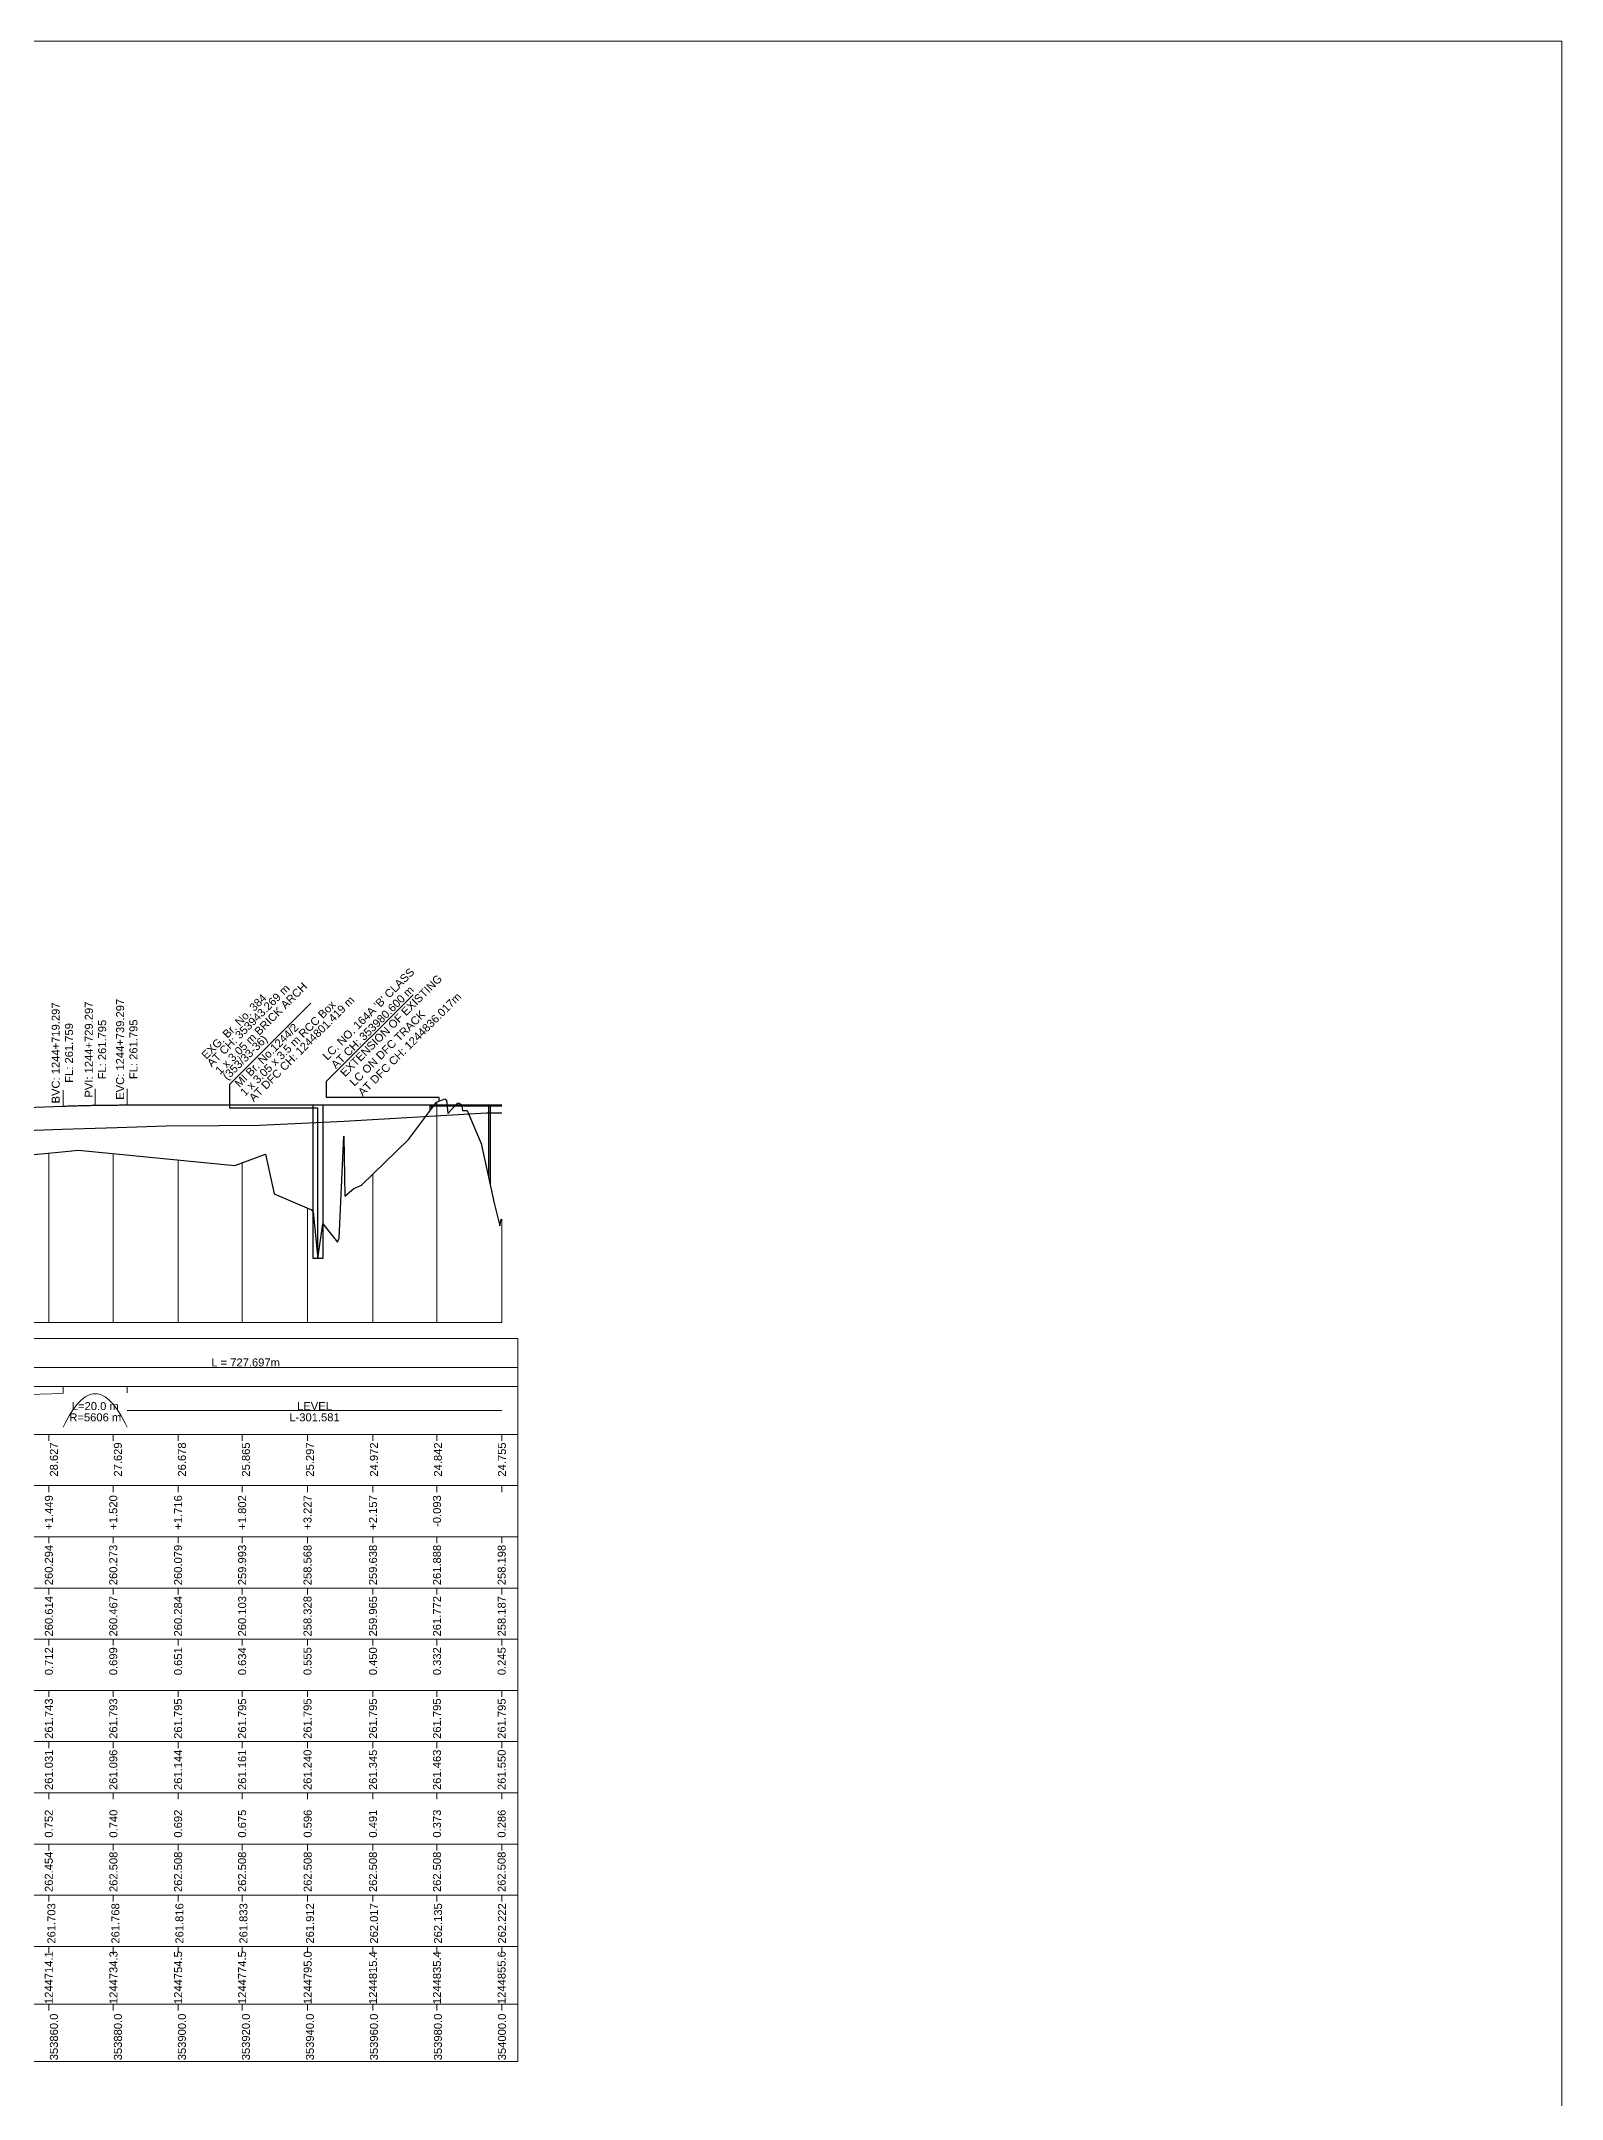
# Model space of a CAD drawing. Header units: metres. Extents: x 17822 to 25831, y -5762 to -4600.
# Drawn here: x 25356 to 25831, y -5243 to -4600 of the extents above; entities that cross this region are included whole.
import ezdxf
from ezdxf.enums import TextEntityAlignment as Align

# ---------------------------------------------------------------- set-up
doc = ezdxf.new("R2010")
doc.units = ezdxf.units.M
doc.header["$MEASUREMENT"] = 0
doc.layers.get('0').update_dxf_attribs({"lineweight": 0})
for name, color, linetype, lineweight in [('C-PROF-LABL-DG', 1, 'Continuous', 25), ('Horizontal Alignment', 7, 'Continuous', 0), ('LS BRIDGE INDICATION', 10, 'Continuous', 30), ('LS BVC-PVI-EVC TEXT', 10, 'Continuous', 0), ('LS CUT FILL', 10, 'Continuous', 0), ('LS DATUM X', 7, 'Continuous', 0), ('LS EXG GL', 7, 'Continuous', 0), ('LS EXG IR CH', 7, 'Continuous', 0), ('LS EXG RL', 7, 'Continuous', 0), ('LS EXG. FL', 7, 'Continuous', 0), ('LS EXG. GL AT PRO. TOE', 7, 'Continuous', 0), ('LS FRAME', 7, 'Continuous', 0), ('LS PFL-EFL', 10, 'Continuous', 0), ('LS PRL-ERL', 10, 'Continuous', 0), ('LS PRO FL', 10, 'Continuous', 0), ('LS PRO. DFCC CH', 10, 'Continuous', 0), ('LS PRO. RL', 10, 'Continuous', 0), ('LS PROFILE EXG FL', 7, 'Continuous', 25), ('LS PROFILE EXG GL', 7, 'Continuous', 30), ('LS PROFILE PRO FL', 1, 'Continuous', 30), ('LS TICKS', 7, 'Continuous', 0), ('LS TRACK CENTER', 10, 'Continuous', 0), ('LS VERTICAL ALIGNMENT', 10, 'Continuous', 0), ('Profile Grid', 7, 'Continuous', 0), ('Profile Horizontal Alignment', 7, 'Continuous', 0)]:
    doc.layers.add(name, color=color, linetype=linetype, lineweight=lineweight)
doc.layers.add("LS BRIDGE'S", color=7, linetype='Continuous')
doc.layers.add("LS LC'S", color=7, linetype='Continuous')
doc.styles.add('Arial', font='arial.ttf')
doc.styles.get("Standard").update_dxf_attribs({"font": 'arial.ttf'})
doc.styles.add('Style-Arial', font='arial.ttf')
doc.styles.add('StyleArial', font='arial.ttf')

msp = doc.modelspace()

# ---------------------------------------------------------------- linework, layer by layer
at = {"color": 3}
msp.add_lwpolyline([(25831.2, -4599.61), (17821.7, -4599.61), (17821.7, -5762.01), (25831.2, -5762.01)], close=True, dxfattribs=at)
at = {"layer": 'LS BRIDGE INDICATION'}
msp.add_lwpolyline([(25441, -4932.05), (25444.05, -4932.05), (25444.05, -4980.05), (25441, -4980.05)], close=True, dxfattribs=at)
at = {"layer": 'LS BRIDGE INDICATION', "lineweight": 30}
for points in [[(25477.51, -4932.05), (25477.51, -4933.92)], [(25477.51, -4932.3), (25499.92, -4932.3)], [(25478.01, -4932.05), (25478.01, -4933.25)], [(25495.81, -4932.05), (25495.81, -4954.78)], [(25496.31, -4932.05), (25496.31, -4957.07)]]:
    msp.add_lwpolyline(points, dxfattribs=at)
at = {"layer": "LS BRIDGE'S"}
msp.add_lwpolyline([(25442.52, -4980.05), (25442.52, -4933.01), (25415.02, -4933.08), (25415.02, -4925.5), (25440.28, -4900.24)], dxfattribs=at)
at = {"layer": 'LS BVC-PVI-EVC TEXT'}
for p, q in [((25362.93, -4932.41), (25362.93, -4927.41)), ((25372.93, -4932.05), (25372.93, -4927.05)), ((25382.93, -4932.05), (25382.93, -4927.05))]:
    msp.add_line(p, q, dxfattribs=at)
at = {"layer": 'LS DATUM X', "color": 7, "linetype": 'Continuous', "lineweight": 0}
msp.add_line((25000, -5000), (25499.92, -5000), dxfattribs=at)
at = {"layer": 'LS FRAME', "flags": 128}
for points in [[(24995, -5020), (25504.92, -5020), (25504.92, -5005), (24995, -5005), (24995, -5020)], [(24995, -5035), (25504.92, -5035), (25504.92, -5020), (24995, -5020), (24995, -5035)], [(24995, -5051), (25504.92, -5051), (25504.92, -5035), (24995, -5035), (24995, -5051)], [(24995, -5067), (25504.92, -5067), (25504.92, -5051), (24995, -5051), (24995, -5067)], [(24995, -5083), (25504.92, -5083), (25504.92, -5067), (24995, -5067), (24995, -5083)], [(24995, -5099), (25504.92, -5099), (25504.92, -5083), (24995, -5083), (24995, -5099)], [(24995, -5115), (25504.92, -5115), (25504.92, -5099), (24995, -5099), (24995, -5115)], [(24995, -5131), (25504.92, -5131), (25504.92, -5115), (24995, -5115), (24995, -5131)], [(24995, -5147), (25504.92, -5147), (25504.92, -5131), (24995, -5131), (24995, -5147)], [(24995, -5163), (25504.92, -5163), (25504.92, -5147), (24995, -5147), (24995, -5163)], [(24995, -5179), (25504.92, -5179), (25504.92, -5163), (24995, -5163), (24995, -5179)], [(24995, -5195), (25504.92, -5195), (25504.92, -5179), (24995, -5179), (24995, -5195)], [(24995, -5213), (25504.92, -5213), (25504.92, -5195), (24995, -5195), (24995, -5213)], [(24995, -5231), (25504.92, -5231), (25504.92, -5213), (24995, -5213), (24995, -5231)]]:
    msp.add_lwpolyline(points, close=True, dxfattribs=at)
at = {"layer": "LS LC'S"}
msp.add_lwpolyline([(25480.34, -4930.87), (25480.34, -4929.72), (25445.23, -4929.72), (25445.23, -4924.66), (25472.22, -4897.67)], dxfattribs=at)
at = {"layer": 'LS PROFILE EXG FL'}
msp.add_lwpolyline([(25345.5, -4940.25), (25362.57, -4939.6), (25379.8, -4939.04), (25395.03, -4938.61), (25411.51, -4938.47), (25424.26, -4938.36), (25450.7, -4937.09), (25495.18, -4934.48), (25500, -4934.5)], dxfattribs=at)
at = {"layer": 'LS PROFILE EXG GL', "flags": 128}
msp.add_lwpolyline([(25352.67, -4947.58), (25361.4, -4946.79), (25367.65, -4946.22), (25416.5, -4950.91), (25426.12, -4947.42), (25428.78, -4959.77), (25440.45, -4964.84), (25441, -4965.51), (25442.52, -4980.05), (25444.05, -4969.23), (25448.67, -4974.88), (25449.17, -4973.72), (25449.17, -4973.72), (25450.58, -4941.78), (25450.9, -4960.52), (25453.68, -4958.17), (25456.09, -4957.13), (25470.81, -4942.82), (25479.58, -4931.16), (25479.59, -4931.16), (25482.14, -4930.18), (25482.14, -4930.18), (25482.46, -4930.46), (25482.73, -4930.47), (25483.12, -4934.7), (25486.01, -4931.62), (25486.33, -4931.4), (25486.33, -4931.4), (25487.36, -4931.92), (25487.66, -4933.82), (25489.15, -4933.73), (25489.15, -4933.73), (25493.47, -4944.06), (25497.55, -4962.76), (25499.36, -4969.78), (25499.36, -4969.79), (25499.77, -4967.77), (25499.92, -4968.02)], dxfattribs=at)
at = {"layer": 'LS PROFILE PRO FL', "flags": 128}
msp.add_lwpolyline([(25000, -4945.35), (25362.93, -4932.41), (25363.36, -4932.39), (25363.79, -4932.38), (25364.21, -4932.36), (25364.64, -4932.35), (25365.06, -4932.33), (25365.49, -4932.32), (25365.91, -4932.31), (25366.34, -4932.29), (25366.76, -4932.28), (25367.19, -4932.27), (25367.61, -4932.26), (25368.04, -4932.25), (25368.47, -4932.23), (25368.89, -4932.22), (25369.32, -4932.21), (25369.74, -4932.2), (25370.17, -4932.19), (25370.59, -4932.18), (25371.02, -4932.17), (25371.44, -4932.17), (25371.87, -4932.16), (25372.3, -4932.15), (25372.72, -4932.14), (25373.15, -4932.13), (25373.57, -4932.13), (25374, -4932.12), (25374.42, -4932.11), (25374.85, -4932.11), (25375.27, -4932.1), (25375.7, -4932.09), (25376.13, -4932.09), (25376.55, -4932.08), (25376.98, -4932.08), (25377.4, -4932.08), (25377.83, -4932.07), (25378.25, -4932.07), (25378.68, -4932.06), (25379.1, -4932.06), (25379.53, -4932.06), (25379.96, -4932.06), (25380.38, -4932.05), (25380.81, -4932.05), (25381.23, -4932.05), (25381.66, -4932.05), (25382.08, -4932.05), (25382.51, -4932.05), (25382.93, -4932.05), (25499.92, -4932.05)], dxfattribs=at)
at = {"layer": 'LS TICKS', "color": 7, "linetype": 'Continuous', "lineweight": 0, "flags": 128}
for points in [[(25362.93, -5022), (25362.93, -5020)], [(25382.93, -5022), (25382.93, -5020)], [(25358.42, -5037), (25358.42, -5035)], [(25378.55, -5037), (25378.55, -5035)], [(25398.8, -5037), (25398.8, -5035)], [(25418.82, -5037), (25418.82, -5035)], [(25439.25, -5037), (25439.25, -5035)], [(25459.7, -5037), (25459.7, -5035)], [(25479.7, -5037), (25479.7, -5035)], [(25499.92, -5037), (25499.92, -5035)], [(25358.42, -5053), (25358.42, -5051)], [(25378.55, -5053), (25378.55, -5051)], [(25398.8, -5053), (25398.8, -5051)], [(25418.82, -5053), (25418.82, -5051)], [(25439.25, -5053), (25439.25, -5051)], [(25459.7, -5053), (25459.7, -5051)], [(25479.7, -5053), (25479.7, -5051)], [(25499.92, -5053), (25499.92, -5051)], [(25358.42, -5069), (25358.42, -5067)], [(25378.55, -5069), (25378.55, -5067)], [(25398.8, -5069), (25398.8, -5067)], [(25418.82, -5069), (25418.82, -5067)], [(25439.25, -5069), (25439.25, -5067)], [(25459.7, -5069), (25459.7, -5067)], [(25479.7, -5069), (25479.7, -5067)], [(25499.92, -5069), (25499.92, -5067)], [(25358.42, -5085), (25358.42, -5083)], [(25378.55, -5085), (25378.55, -5083)], [(25398.8, -5085), (25398.8, -5083)], [(25418.82, -5085), (25418.82, -5083)], [(25439.25, -5085), (25439.25, -5083)], [(25459.7, -5085), (25459.7, -5083)], [(25479.7, -5085), (25479.7, -5083)], [(25499.92, -5085), (25499.92, -5083)], [(25358.42, -5101), (25358.42, -5099)], [(25378.55, -5101), (25378.55, -5099)], [(25398.8, -5101), (25398.8, -5099)], [(25418.82, -5101), (25418.82, -5099)], [(25439.25, -5101), (25439.25, -5099)], [(25459.7, -5101), (25459.7, -5099)], [(25479.7, -5101), (25479.7, -5099)], [(25499.92, -5101), (25499.92, -5099)], [(25358.42, -5117), (25358.42, -5115)], [(25378.55, -5117), (25378.55, -5115)], [(25398.8, -5117), (25398.8, -5115)], [(25418.82, -5117), (25418.82, -5115)], [(25439.25, -5117), (25439.25, -5115)], [(25459.7, -5117), (25459.7, -5115)], [(25479.7, -5117), (25479.7, -5115)], [(25499.92, -5117), (25499.92, -5115)], [(25358.42, -5133), (25358.42, -5131)], [(25378.55, -5133), (25378.55, -5131)], [(25398.8, -5133), (25398.8, -5131)], [(25418.82, -5133), (25418.82, -5131)], [(25439.25, -5133), (25439.25, -5131)], [(25459.7, -5133), (25459.7, -5131)], [(25479.7, -5133), (25479.7, -5131)], [(25499.92, -5133), (25499.92, -5131)], [(25358.42, -5149), (25358.42, -5147)], [(25378.55, -5149), (25378.55, -5147)], [(25398.8, -5149), (25398.8, -5147)], [(25418.82, -5149), (25418.82, -5147)], [(25439.25, -5149), (25439.25, -5147)], [(25459.7, -5149), (25459.7, -5147)], [(25479.7, -5149), (25479.7, -5147)], [(25499.92, -5149), (25499.92, -5147)], [(25358.42, -5165), (25358.42, -5163)], [(25378.55, -5165), (25378.55, -5163)], [(25398.8, -5165), (25398.8, -5163)], [(25418.82, -5165), (25418.82, -5163)], [(25439.25, -5165), (25439.25, -5163)], [(25459.7, -5165), (25459.7, -5163)], [(25479.7, -5165), (25479.7, -5163)], [(25499.92, -5165), (25499.92, -5163)], [(25358.42, -5181), (25358.42, -5179)], [(25378.55, -5181), (25378.55, -5179)], [(25398.8, -5181), (25398.8, -5179)], [(25418.82, -5181), (25418.82, -5179)], [(25439.25, -5181), (25439.25, -5179)], [(25459.7, -5181), (25459.7, -5179)], [(25479.7, -5181), (25479.7, -5179)], [(25499.92, -5181), (25499.92, -5179)], [(25358.42, -5197), (25358.42, -5195)], [(25378.55, -5197), (25378.55, -5195)], [(25398.8, -5197), (25398.8, -5195)], [(25418.82, -5197), (25418.82, -5195)], [(25439.25, -5197), (25439.25, -5195)], [(25459.7, -5197), (25459.7, -5195)], [(25479.7, -5197), (25479.7, -5195)], [(25499.92, -5197), (25499.92, -5195)], [(25358.42, -5215), (25358.42, -5213)], [(25378.55, -5215), (25378.55, -5213)], [(25398.8, -5215), (25398.8, -5213)], [(25418.82, -5215), (25418.82, -5213)], [(25439.25, -5215), (25439.25, -5213)], [(25459.7, -5215), (25459.7, -5213)], [(25479.7, -5215), (25479.7, -5213)], [(25499.92, -5215), (25499.92, -5213)]]:
    msp.add_lwpolyline(points, dxfattribs=at)
at = {"layer": 'LS VERTICAL ALIGNMENT', "flags": 128}
for points in [[(25000, -5032.75), (25362.93, -5022.25)], [(25362.93, -5032.75), (25363.56, -5031.48), (25364.18, -5030.29), (25364.81, -5029.18), (25365.43, -5028.16), (25366.06, -5027.21), (25366.68, -5026.35), (25367.31, -5025.57), (25367.93, -5024.87), (25368.56, -5024.26), (25369.18, -5023.73), (25369.81, -5023.28), (25370.43, -5022.91), (25371.06, -5022.62), (25371.68, -5022.41), (25372.31, -5022.29), (25373.56, -5022.29), (25374.18, -5022.41), (25374.81, -5022.62), (25375.43, -5022.91), (25376.06, -5023.28), (25376.68, -5023.73), (25377.31, -5024.26), (25377.93, -5024.87), (25378.56, -5025.57), (25379.18, -5026.35), (25379.81, -5027.21), (25380.43, -5028.16), (25381.06, -5029.18), (25381.68, -5030.29), (25382.31, -5031.48), (25382.93, -5032.75)], [(25382.93, -5027.5), (25499.92, -5027.5)]]:
    msp.add_lwpolyline(points, dxfattribs=at)
at = {"layer": 'Profile Grid', "linetype": 'Continuous', "lineweight": 0, "flags": 128}
for points in [[(25479.7, -5000), (25479.7, -4931.12)], [(25358.42, -5000), (25358.42, -4947.06)], [(25378.55, -5000), (25378.55, -4947.27)], [(25398.8, -5000), (25398.8, -4949.21)], [(25418.82, -5000), (25418.82, -4950.07)], [(25459.7, -5000), (25459.7, -4953.62)], [(25439.25, -5000), (25439.25, -4964.32)], [(25499.92, -5000), (25499.92, -4968.02)]]:
    msp.add_lwpolyline(points, dxfattribs=at)
at = {"layer": 'Profile Horizontal Alignment', "color": 1, "flags": 128}
msp.add_lwpolyline([(24994.81, -5014.11), (24994.81, -5014.11), (24994.81, -5014.11), (25024.81, -5016.36), (25024.81, -5016.36), (25046.21, -5016.36), (25046.21, -5016.36), (25076.21, -5014.11), (25076.21, -5014.11), (25504.92, -5014.11)], dxfattribs=at)

# ---------------------------------------------------------------- texts
at = {"layer": 'C-PROF-LABL-DG', "color": 1, "linetype": 'Continuous', "lineweight": 25, "char_height": 2.5, "attachment_point": 5, "rotation": 90, "style": 'Arial'}
for s, insert in [('EVC: 1244+739.297\\PFL: 261.795', (25382.79, -4914.65)), ('BVC: 1244+719.297\\PFL: 261.759', (25362.66, -4915.79)), ('PVI: 1244+729.297\\PFL: 261.795', (25373.01, -4914.74))]:
    msp.add_mtext(s, dxfattribs=dict(at, insert=insert))
at = {"layer": 'Horizontal Alignment', "color": 1, "insert": (25419.9, -5012.53), "char_height": 2.5, "attachment_point": 5, "line_spacing_factor": 0.96, "style": 'Style-Arial'}
msp.add_mtext('L = 727.697m', dxfattribs=at)
at = {"layer": "LS BRIDGE'S", "style": 'StyleArial'}
for s, p in [('EXG. Br. No. 384', (25407.62, -4917.94)), ('AT CH: 353943.269 m', (25409.35, -4920.39)), ('1 x 3.05 m BRICK ARCH', (25411.93, -4922.7)), ('(353/33-36)', (25414.21, -4924.47))]:
    msp.add_text(s, height=2.5, rotation=45, dxfattribs=at).set_placement(p)
at = {"layer": "LS BRIDGE'S", "color": 1, "style": 'StyleArial'}
for s, p in [('1 x 3.05 x 3.5 m RCC Box', (25419.73, -4929.51)), ('AT DFC CH: 1244801.419 m ', (25422.46, -4931.23)), ('MI Br. No.1244/2', (25417.98, -4926.73))]:
    msp.add_text(s, height=2.5, rotation=45, dxfattribs=at).set_placement(p)
at = {"layer": 'LS CUT FILL', "style": 'Style-Arial'}
for s, p in [('+1.449', (25358.42, -5054)), ('+1.520', (25378.55, -5054)), ('+1.716', (25398.8, -5054)), ('+1.802', (25418.82, -5054)), ('+3.227', (25439.25, -5054)), ('+2.157', (25459.7, -5054)), ('-0.093', (25479.7, -5054))]:
    msp.add_text(s, height=2.5, rotation=90, dxfattribs=at).set_placement(p, align=Align.MIDDLE_RIGHT)
at = {"layer": 'LS EXG GL', "style": 'Style-Arial'}
for s, p in [('260.294', (25358.42, -5069.5)), ('260.273', (25378.55, -5069.5)), ('260.079', (25398.8, -5069.5)), ('259.993', (25418.82, -5069.5)), ('258.568', (25439.25, -5069.5)), ('259.638', (25459.7, -5069.5)), ('261.888', (25479.7, -5069.5)), ('258.198', (25499.92, -5069.5))]:
    msp.add_text(s, height=2.5, rotation=90, dxfattribs=at).set_placement(p, align=Align.MIDDLE_RIGHT)
at = {"layer": 'LS EXG IR CH', "style": 'Style-Arial'}
for s, p in [('353860.0', (25360, -5216)), ('353880.0', (25380, -5216)), ('353900.0', (25400, -5216)), ('353920.0', (25420, -5216)), ('353940.0', (25440, -5216)), ('353960.0', (25460, -5216)), ('353980.0', (25480, -5216)), ('354000.0', (25500, -5216))]:
    msp.add_text(s, height=2.5, rotation=90, dxfattribs=at).set_placement(p, align=Align.MIDDLE_RIGHT)
at = {"layer": 'LS EXG RL', "style": 'Style-Arial'}
for s, p in [('261.703', (25359.22, -5181.5)), ('261.768', (25379.22, -5181.5)), ('261.816', (25399.22, -5181.5)), ('261.833', (25419.22, -5181.5)), ('261.912', (25440, -5181.5)), ('262.017', (25460, -5181.5)), ('262.135', (25480, -5181.5)), ('262.222', (25500, -5181.5))]:
    msp.add_text(s, height=2.5, rotation=90, dxfattribs=at).set_placement(p, align=Align.MIDDLE_RIGHT)
at = {"layer": 'LS EXG. FL'}
for s, p in [('261.031', (25358.42, -5133.5)), ('261.096', (25378.55, -5133.5)), ('261.144', (25398.8, -5133.5)), ('261.161', (25418.82, -5133.5)), ('261.240', (25439.25, -5133.5)), ('261.345', (25459.7, -5133.5)), ('261.463', (25479.7, -5133.5)), ('261.550', (25499.92, -5133.5))]:
    msp.add_text(s, height=2.5, rotation=90, dxfattribs=at).set_placement(p, align=Align.MIDDLE_RIGHT)
at = {"layer": 'LS EXG. GL AT PRO. TOE'}
for s, p in [('260.614', (25358.42, -5085.5)), ('260.467', (25378.55, -5085.5)), ('260.284', (25398.8, -5085.5)), ('260.103', (25418.82, -5085.5)), ('258.328', (25439.25, -5085.5)), ('259.965', (25459.7, -5085.5)), ('261.772', (25479.7, -5085.5)), ('258.187', (25499.92, -5085.5))]:
    msp.add_text(s, height=2.5, rotation=90, dxfattribs=at).set_placement(p, align=Align.MIDDLE_RIGHT)
at = {"layer": "LS LC'S", "style": 'StyleArial'}
for s, p in [("LC. NO. 164A 'B' CLASS", (25445.45, -4918.2)), ('AT CH: 353980.600 m', (25448.13, -4920.92))]:
    msp.add_text(s, height=2.5, rotation=45, dxfattribs=at).set_placement(p)
at = {"layer": "LS LC'S", "color": 1, "style": 'StyleArial'}
msp.add_text('AT DFC CH: 1244836.017m  ', height=2.5, rotation=45, dxfattribs=at).set_placement((25456.51, -4929.5))
at = {"layer": "LS LC'S", "color": 1, "insert": (25449.19, -4921.65), "char_height": 2.5, "width": 78.8524, "attachment_point": 1, "rotation": 45, "style": 'StyleArial'}
msp.add_mtext('EXTENSION OF EXISTING \\PLC ON DFC TRACK', dxfattribs=at)
at = {"layer": 'LS PFL-EFL'}
for s, p in [('0.712', (25358.42, -5101.5)), ('0.699', (25378.55, -5101.5)), ('0.651', (25398.8, -5101.5)), ('0.634', (25418.82, -5101.5)), ('0.555', (25439.25, -5101.5)), ('0.450', (25459.7, -5101.5)), ('0.332', (25479.7, -5101.5)), ('0.245', (25499.92, -5101.5))]:
    msp.add_text(s, height=2.5, rotation=90, dxfattribs=at).set_placement(p, align=Align.MIDDLE_RIGHT)
at = {"layer": 'LS PRL-ERL'}
for s, p in [('0.752', (25359.65, -5161)), ('0.740', (25379.85, -5161)), ('0.692', (25400.05, -5161)), ('0.675', (25420.05, -5161)), ('0.596', (25440.55, -5161)), ('0.491', (25460.95, -5161)), ('0.373', (25480.95, -5161)), ('0.286', (25501.15, -5161))]:
    msp.add_text(s, height=2.5, rotation=90, dxfattribs=at).set_placement(p)
at = {"layer": 'LS PRO FL', "style": 'Style-Arial'}
for s, p in [('261.743', (25358.42, -5117.5)), ('261.793', (25378.55, -5117.5)), ('261.795', (25398.8, -5117.5)), ('261.795', (25418.82, -5117.5)), ('261.795', (25439.25, -5117.5)), ('261.795', (25459.7, -5117.5)), ('261.795', (25479.7, -5117.5)), ('261.795', (25499.92, -5117.5))]:
    msp.add_text(s, height=2.5, rotation=90, dxfattribs=at).set_placement(p, align=Align.MIDDLE_RIGHT)
at = {"layer": 'LS PRO. DFCC CH'}
for s, p in [('1244714.1', (25359.65, -5213)), ('1244734.3', (25379.85, -5213)), ('1244754.5', (25400.05, -5213)), ('1244774.5', (25420.05, -5213)), ('1244795.0', (25440.55, -5213)), ('1244815.4', (25460.95, -5213)), ('1244835.4', (25480.95, -5213)), ('1244855.6', (25501.15, -5213))]:
    msp.add_text(s, height=2.5, rotation=90, dxfattribs=at).set_placement(p)
at = {"layer": 'LS PRO. RL'}
for s, p in [('262.454', (25359.65, -5178)), ('262.508', (25379.85, -5178)), ('262.508', (25400.05, -5178)), ('262.508', (25420.05, -5178)), ('262.508', (25440.55, -5178)), ('262.508', (25460.95, -5178)), ('262.508', (25480.95, -5178)), ('262.508', (25501.15, -5178))]:
    msp.add_text(s, height=2.5, rotation=90, dxfattribs=at).set_placement(p)
at = {"layer": 'LS TRACK CENTER', "style": 'Style-Arial'}
for s, p in [('28.627', (25360, -5037.5)), ('27.629', (25380, -5037.5)), ('26.678', (25400, -5037.5)), ('25.865', (25420, -5037.5)), ('25.297', (25440, -5037.5)), ('24.972', (25460, -5037.5)), ('24.842', (25480, -5037.5)), ('24.755', (25500, -5037.5))]:
    msp.add_text(s, height=2.5, rotation=90, dxfattribs=at).set_placement(p, align=Align.MIDDLE_RIGHT)
at = {"layer": 'LS VERTICAL ALIGNMENT', "char_height": 2.5, "attachment_point": 5, "line_spacing_factor": 0.84, "style": 'Style-Arial'}
for s, insert in [('L=20.0 m\\PR=5606 m', (25372.93, -5027.92)), ('LEVEL\\PL-301.581', (25441.43, -5027.92))]:
    msp.add_mtext(s, dxfattribs=dict(at, insert=insert))

doc.saveas('drawing.dxf')
